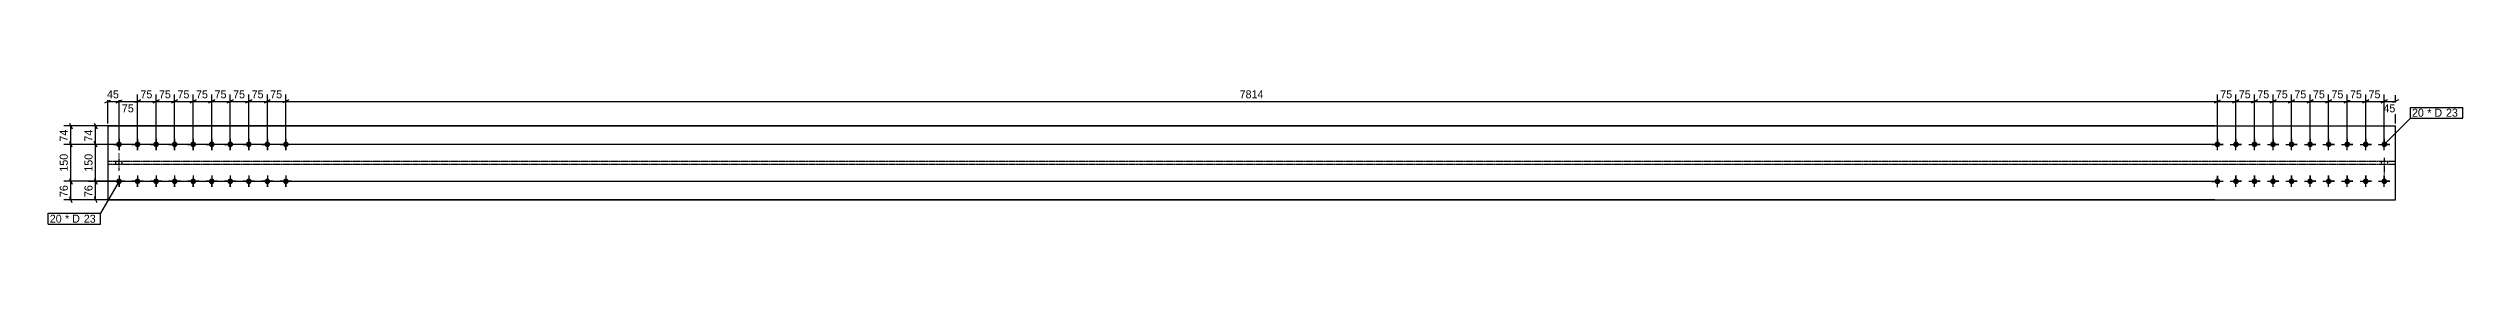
# Model space of a CAD drawing. Header units: millimetres. Extents: x 32 to 24620, y 32 to 1008.
# Drawn here: x 32 to 9800, y 32 to 581 of the extents above; entities that cross this region are included whole.
import ezdxf

# ---------------------------------------------------------------- set-up
doc = ezdxf.new("R2010")
doc.units = ezdxf.units.MM
doc.linetypes.add('DXK_LINE_DOT2', pattern=[3.9198, 1.9599, -1.9599])
doc.linetypes.add('DXK_LINE_DOT4', pattern=[0.9408, 0.4704, -0.4704])
doc.styles.add('Comic Sans MS', font='COMIC.TTF', dxfattribs={"height": 0.2})

msp = doc.modelspace()

# ---------------------------------------------------------------- hatches: boundary and pattern name
at = {"linetype": 'Continuous'}
for points in [[(318.2, 344.4, -1), (318.2, 367.4, -1)], [(393.2, 344.4, -1), (393.2, 367.4, -1)], [(468.2, 344.4, -1), (468.2, 367.4, -1)], [(543.2, 344.4, -1), (543.2, 367.4, -1)], [(618.2, 344.4, -1), (618.2, 367.4, -1)], [(693.2, 344.4, -1), (693.2, 367.4, -1)], [(768.2, 344.4, -1), (768.2, 367.4, -1)], [(843.2, 344.4, -1), (843.2, 367.4, -1)], [(918.2, 344.4, -1), (918.2, 367.4, -1)], [(993.2, 344.4, -1), (993.2, 367.4, -1)], [(8807.3, 367.3, -1), (8807.3, 344.3, -1)], [(8882.3, 367.4, -1), (8882.3, 344.4, -1)], [(8957.3, 367.4, -1), (8957.3, 344.4, -1)], [(9032.3, 367.4, -1), (9032.3, 344.4, -1)], [(9107.3, 367.4, -1), (9107.3, 344.4, -1)], [(9182.3, 367.4, -1), (9182.3, 344.4, -1)], [(9257.3, 367.4, -1), (9257.3, 344.4, -1)], [(9332.3, 367.4, -1), (9332.3, 344.4, -1)], [(9407.3, 367.4, -1), (9407.3, 344.4, -1)], [(9482.3, 367.4, -1), (9482.3, 344.4, -1)], [(318.2, 194.4, -1), (318.2, 217.4, -1)], [(393.2, 194.4, -1), (393.2, 217.4, -1)], [(468.2, 194.4, -1), (468.2, 217.4, -1)], [(543.2, 194.4, -1), (543.2, 217.4, -1)], [(618.2, 194.4, -1), (618.2, 217.4, -1)], [(693.2, 194.4, -1), (693.2, 217.4, -1)], [(768.2, 194.4, -1), (768.2, 217.4, -1)], [(843.2, 194.4, -1), (843.2, 217.4, -1)], [(918.2, 194.4, -1), (918.2, 217.4, -1)], [(993.2, 194.4, -1), (993.2, 217.4, -1)], [(8807.3, 217.3, -1), (8807.3, 194.3, -1)], [(8882.3, 217.4, -1), (8882.3, 194.4, -1)], [(8957.3, 217.4, -1), (8957.3, 194.4, -1)], [(9032.3, 217.4, -1), (9032.3, 194.4, -1)], [(9107.3, 217.4, -1), (9107.3, 194.4, -1)], [(9182.3, 217.4, -1), (9182.3, 194.4, -1)], [(9257.3, 217.4, -1), (9257.3, 194.4, -1)], [(9332.3, 217.4, -1), (9332.3, 194.4, -1)], [(9407.3, 217.4, -1), (9407.3, 194.4, -1)], [(9482.3, 217.4, -1), (9482.3, 194.4, -1)]]:
    msp.add_hatch(color=3, dxfattribs=at).paths.add_polyline_path(points)

# ---------------------------------------------------------------- linework, layer by layer
at = {"color": 8, "linetype": 'Continuous'}
for p, q in [((273.2, 440.3), (273.2, 558.7)), ((306.2, 524.3), (330.2, 536.3)), ((318.2, 365.9), (318.2, 555.9)), ((381.2, 524.3), (405.2, 536.3)), ((393.2, 365.9), (393.2, 558.7)), ((456.2, 524.3), (480.2, 536.3)), ((468.2, 365.9), (468.2, 558.7)), ((531.2, 524.3), (555.2, 536.3)), ((543.2, 365.9), (543.2, 558.7)), ((606.2, 524.3), (630.2, 536.3)), ((618.2, 365.9), (618.2, 558.7)), ((681.2, 524.3), (705.2, 536.3)), ((693.2, 365.9), (693.2, 558.7)), ((756.2, 524.3), (780.2, 536.3)), ((768.2, 365.9), (768.2, 558.7)), ((831.2, 524.3), (855.2, 536.3)), ((843.2, 365.9), (843.2, 558.7)), ((906.2, 524.3), (930.2, 536.3)), ((918.2, 365.9), (918.2, 558.7)), ((918.2, 530.3), (993.2, 530.3)), ((1005.2, 536.3), (981.2, 524.3)), ((1005.2, 536.3), (981.2, 524.3)), ((993.2, 365.9), (993.2, 558.7)), ((993.2, 365.9), (993.2, 558.7)), ((8795.3, 524.3), (8819.3, 536.3)), ((8807.3, 365.8), (8807.3, 558.7)), ((8870.3, 524.3), (8894.3, 536.3)), ((8882.3, 365.9), (8882.3, 558.7)), ((8945.3, 524.3), (8969.3, 536.3)), ((8957.3, 365.9), (8957.3, 558.7)), ((9020.3, 524.3), (9044.3, 536.3)), ((9032.3, 365.9), (9032.3, 558.7)), ((9095.3, 524.3), (9119.3, 536.3)), ((9107.3, 365.9), (9107.3, 558.7)), ((9170.3, 524.3), (9194.3, 536.3)), ((9182.3, 365.9), (9182.3, 558.7)), ((9245.3, 524.3), (9269.3, 536.3)), ((9257.3, 365.9), (9257.3, 558.7)), ((9257.3, 530.3), (9332.3, 530.3)), ((9344.3, 536.3), (9320.3, 524.3)), ((9332.3, 365.9), (9332.3, 558.7)), ((9395.3, 524.3), (9419.3, 536.3)), ((9407.3, 365.9), (9407.3, 558.7)), ((9470.3, 524.3), (9494.3, 536.3)), ((9482.3, 365.9), (9482.3, 555.9)), ((9482.3, 530.3), (9527.3, 530.3)), ((9539.3, 536.3), (9515.3, 524.3)), ((9527.3, 440.3), (9527.3, 555.9)), ((8797.3, 430.3), (194.8, 430.3)), ((217.2, 442.3), (229.2, 418.3)), ((223.2, 355.8), (223.2, 430.3)), ((308.2, 355.9), (94.8, 355.9)), ((129.2, 343.9), (117.2, 367.9)), ((123.2, 205.9), (123.2, 355.9)), ((8797.3, 355.8), (194.8, 355.8)), ((229.2, 343.8), (217.2, 367.8)), ((308.2, 205.9), (94.8, 205.9)), ((117.2, 217.9), (129.2, 193.9)), ((8797.3, 205.8), (194.8, 205.8)), ((217.2, 217.8), (229.2, 193.8)), ((8797.3, 130.3), (194.8, 130.3)), ((229.2, 118.3), (217.2, 142.3))]:
    msp.add_line(p, q, dxfattribs=at)
at = {"color": 7, "linetype": 'Continuous'}
for p, q in [((273.2, 430.3), (273.2, 130.3)), ((273.2, 430.3), (9527.3, 430.3)), ((9527.3, 130.3), (9527.3, 430.3)), ((273.2, 130.3), (9527.3, 130.3))]:
    msp.add_line(p, q, dxfattribs=at)
at = {"color": 3, "linetype": 'Continuous'}
for p, q in [((341.2, 355.9), (295.2, 355.9)), ((295.2, 355.9), (310.6, 355.9)), ((318.2, 378.9), (318.2, 332.9)), ((318.2, 378.9), (318.2, 363.6)), ((318.2, 332.9), (318.2, 348.2)), ((341.2, 355.9), (325.9, 355.9)), ((416.2, 355.9), (370.2, 355.9)), ((370.2, 355.9), (385.6, 355.9)), ((393.2, 378.9), (393.2, 332.9)), ((393.2, 378.9), (393.2, 363.6)), ((393.2, 332.9), (393.2, 348.2)), ((416.2, 355.9), (400.9, 355.9)), ((491.2, 355.9), (445.2, 355.9)), ((445.2, 355.9), (460.6, 355.9)), ((468.2, 378.9), (468.2, 332.9)), ((468.2, 378.9), (468.2, 363.6)), ((468.2, 332.9), (468.2, 348.2)), ((491.2, 355.9), (475.9, 355.9)), ((566.2, 355.9), (520.2, 355.9)), ((520.2, 355.9), (535.6, 355.9)), ((543.2, 378.9), (543.2, 332.9)), ((543.2, 378.9), (543.2, 363.6)), ((543.2, 332.9), (543.2, 348.2)), ((566.2, 355.9), (550.9, 355.9)), ((641.2, 355.9), (595.2, 355.9)), ((595.2, 355.9), (610.6, 355.9)), ((618.2, 378.9), (618.2, 332.9)), ((618.2, 378.9), (618.2, 363.6)), ((618.2, 332.9), (618.2, 348.2)), ((641.2, 355.9), (625.9, 355.9)), ((716.2, 355.9), (670.2, 355.9)), ((670.2, 355.9), (685.6, 355.9)), ((693.2, 378.9), (693.2, 332.9)), ((693.2, 378.9), (693.2, 363.6)), ((693.2, 332.9), (693.2, 348.2)), ((716.2, 355.9), (700.9, 355.9)), ((791.2, 355.9), (745.2, 355.9)), ((745.2, 355.9), (760.6, 355.9)), ((768.2, 378.9), (768.2, 332.9)), ((768.2, 378.9), (768.2, 363.6)), ((768.2, 332.9), (768.2, 348.2)), ((791.2, 355.9), (775.9, 355.9)), ((866.2, 355.9), (820.2, 355.9)), ((820.2, 355.9), (835.6, 355.9)), ((843.2, 378.9), (843.2, 332.9)), ((843.2, 378.9), (843.2, 363.6)), ((843.2, 332.9), (843.2, 348.2)), ((866.2, 355.9), (850.9, 355.9)), ((941.2, 355.9), (895.2, 355.9)), ((895.2, 355.9), (910.6, 355.9)), ((918.2, 378.9), (918.2, 332.9)), ((918.2, 378.9), (918.2, 363.6)), ((918.2, 332.9), (918.2, 348.2)), ((941.2, 355.9), (925.9, 355.9)), ((1016.2, 355.9), (970.2, 355.9)), ((970.2, 355.9), (985.6, 355.9)), ((993.2, 378.9), (993.2, 332.9)), ((993.2, 378.9), (993.2, 363.6)), ((993.2, 332.9), (993.2, 348.2)), ((1016.2, 355.9), (1000.9, 355.9)), ((8784.3, 355.8), (8830.3, 355.9)), ((8784.3, 355.8), (8799.6, 355.8)), ((8807.3, 378.8), (8807.3, 363.5)), ((8807.3, 332.8), (8807.3, 378.8)), ((8807.3, 332.8), (8807.3, 348.2)), ((8830.3, 355.9), (8815, 355.8)), ((8859.3, 355.9), (8874.6, 355.9)), ((8859.3, 355.9), (8905.3, 355.9)), ((8882.3, 378.9), (8882.3, 363.5)), ((8882.3, 332.9), (8882.3, 378.9)), ((8882.3, 332.9), (8882.3, 348.2)), ((8905.3, 355.9), (8890, 355.9)), ((8934.3, 355.9), (8949.6, 355.9)), ((8934.3, 355.9), (8980.3, 355.9)), ((8957.3, 378.9), (8957.3, 363.5)), ((8957.3, 332.9), (8957.3, 378.9)), ((8957.3, 332.9), (8957.3, 348.2)), ((8980.3, 355.9), (8965, 355.9)), ((9009.3, 355.9), (9024.6, 355.9)), ((9009.3, 355.9), (9055.3, 355.9)), ((9032.3, 378.9), (9032.3, 363.5)), ((9032.3, 332.9), (9032.3, 378.9)), ((9032.3, 332.9), (9032.3, 348.2)), ((9055.3, 355.9), (9040, 355.9)), ((9084.3, 355.9), (9099.6, 355.9)), ((9084.3, 355.9), (9130.3, 355.9)), ((9107.3, 378.9), (9107.3, 363.6)), ((9107.3, 332.9), (9107.3, 378.9)), ((9107.3, 332.9), (9107.3, 348.2)), ((9130.3, 355.9), (9115, 355.9)), ((9159.3, 355.9), (9174.6, 355.9)), ((9159.3, 355.9), (9205.3, 355.9)), ((9182.3, 378.9), (9182.3, 363.6)), ((9182.3, 332.9), (9182.3, 378.9)), ((9182.3, 332.9), (9182.3, 348.2)), ((9205.3, 355.9), (9190, 355.9)), ((9234.3, 355.9), (9249.6, 355.9)), ((9234.3, 355.9), (9280.3, 355.9)), ((9257.3, 378.9), (9257.3, 363.6)), ((9257.3, 332.9), (9257.3, 378.9)), ((9257.3, 332.9), (9257.3, 348.2)), ((9280.3, 355.9), (9265, 355.9)), ((9309.3, 355.9), (9324.6, 355.9)), ((9309.3, 355.9), (9355.3, 355.9)), ((9332.3, 378.9), (9332.3, 363.6)), ((9332.3, 332.9), (9332.3, 378.9)), ((9332.3, 332.9), (9332.3, 348.2)), ((9355.3, 355.9), (9340, 355.9)), ((9384.3, 355.9), (9399.6, 355.9)), ((9384.3, 355.9), (9430.3, 355.9)), ((9407.3, 378.9), (9407.3, 363.6)), ((9407.3, 332.9), (9407.3, 378.9)), ((9407.3, 332.9), (9407.3, 348.2)), ((9430.3, 355.9), (9415, 355.9)), ((9459.3, 355.9), (9474.6, 355.9)), ((9459.3, 355.9), (9505.3, 355.9)), ((9482.3, 378.9), (9482.3, 363.6)), ((9482.3, 332.9), (9482.3, 378.9)), ((9482.3, 332.9), (9482.3, 348.2)), ((9505.3, 355.9), (9490, 355.9)), ((341.2, 205.9), (295.2, 205.9)), ((295.2, 205.9), (310.6, 205.9)), ((318.2, 228.9), (318.2, 182.9)), ((318.2, 228.9), (318.2, 213.6)), ((318.2, 182.9), (318.2, 198.2)), ((341.2, 205.9), (325.9, 205.9)), ((416.2, 205.9), (370.2, 205.9)), ((370.2, 205.9), (385.6, 205.9)), ((393.2, 228.9), (393.2, 182.9)), ((393.2, 228.9), (393.2, 213.6)), ((393.2, 182.9), (393.2, 198.2)), ((416.2, 205.9), (400.9, 205.9)), ((491.2, 205.9), (445.2, 205.9)), ((445.2, 205.9), (460.6, 205.9)), ((468.2, 228.9), (468.2, 182.9)), ((468.2, 228.9), (468.2, 213.6)), ((468.2, 182.9), (468.2, 198.2)), ((491.2, 205.9), (475.9, 205.9)), ((566.2, 205.9), (520.2, 205.9)), ((520.2, 205.9), (535.6, 205.9)), ((543.2, 228.9), (543.2, 182.9)), ((543.2, 228.9), (543.2, 213.6)), ((543.2, 182.9), (543.2, 198.2)), ((566.2, 205.9), (550.9, 205.9)), ((641.2, 205.9), (595.2, 205.9)), ((595.2, 205.9), (610.6, 205.9)), ((618.2, 228.9), (618.2, 182.9)), ((618.2, 228.9), (618.2, 213.6)), ((618.2, 182.9), (618.2, 198.2)), ((641.2, 205.9), (625.9, 205.9)), ((716.2, 205.9), (670.2, 205.9)), ((670.2, 205.9), (685.6, 205.9)), ((693.2, 228.9), (693.2, 182.9)), ((693.2, 228.9), (693.2, 213.6)), ((693.2, 182.9), (693.2, 198.2)), ((716.2, 205.9), (700.9, 205.9)), ((791.2, 205.9), (745.2, 205.9)), ((745.2, 205.9), (760.6, 205.9)), ((768.2, 228.9), (768.2, 182.9)), ((768.2, 228.9), (768.2, 213.6)), ((768.2, 182.9), (768.2, 198.2)), ((791.2, 205.9), (775.9, 205.9)), ((866.2, 205.9), (820.2, 205.9)), ((820.2, 205.9), (835.6, 205.9)), ((843.2, 228.9), (843.2, 182.9)), ((843.2, 228.9), (843.2, 213.6)), ((843.2, 182.9), (843.2, 198.2)), ((866.2, 205.9), (850.9, 205.9)), ((941.2, 205.9), (895.2, 205.9)), ((895.2, 205.9), (910.6, 205.9)), ((918.2, 228.9), (918.2, 182.9)), ((918.2, 228.9), (918.2, 213.6)), ((918.2, 182.9), (918.2, 198.2)), ((941.2, 205.9), (925.9, 205.9)), ((1016.2, 205.9), (970.2, 205.9)), ((970.2, 205.9), (985.6, 205.9)), ((993.2, 228.9), (993.2, 182.9)), ((993.2, 228.9), (993.2, 213.6)), ((993.2, 182.9), (993.2, 198.2)), ((1016.2, 205.9), (1000.9, 205.9)), ((8784.3, 205.8), (8830.3, 205.9)), ((8784.3, 205.8), (8799.6, 205.8)), ((8807.3, 228.8), (8807.3, 213.5)), ((8807.3, 182.8), (8807.3, 228.8)), ((8807.3, 182.8), (8807.3, 198.2)), ((8830.3, 205.9), (8815, 205.8)), ((8859.3, 205.9), (8874.6, 205.9)), ((8859.3, 205.9), (8905.3, 205.9)), ((8882.3, 228.9), (8882.3, 213.5)), ((8882.3, 182.9), (8882.3, 228.9)), ((8882.3, 182.9), (8882.3, 198.2)), ((8905.3, 205.9), (8890, 205.9)), ((8934.3, 205.9), (8949.6, 205.9)), ((8934.3, 205.9), (8980.3, 205.9)), ((8957.3, 228.9), (8957.3, 213.5)), ((8957.3, 182.9), (8957.3, 228.9)), ((8957.3, 182.9), (8957.3, 198.2)), ((8980.3, 205.9), (8965, 205.9)), ((9009.3, 205.9), (9024.6, 205.9)), ((9009.3, 205.9), (9055.3, 205.9)), ((9032.3, 228.9), (9032.3, 213.5)), ((9032.3, 182.9), (9032.3, 228.9)), ((9032.3, 182.9), (9032.3, 198.2)), ((9055.3, 205.9), (9040, 205.9)), ((9084.3, 205.9), (9099.6, 205.9)), ((9084.3, 205.9), (9130.3, 205.9)), ((9107.3, 228.9), (9107.3, 213.6)), ((9107.3, 182.9), (9107.3, 228.9)), ((9107.3, 182.9), (9107.3, 198.2)), ((9130.3, 205.9), (9115, 205.9)), ((9159.3, 205.9), (9174.6, 205.9)), ((9159.3, 205.9), (9205.3, 205.9)), ((9182.3, 228.9), (9182.3, 213.6)), ((9182.3, 182.9), (9182.3, 228.9)), ((9182.3, 182.9), (9182.3, 198.2)), ((9205.3, 205.9), (9190, 205.9)), ((9234.3, 205.9), (9249.6, 205.9)), ((9234.3, 205.9), (9280.3, 205.9)), ((9257.3, 228.9), (9257.3, 213.6)), ((9257.3, 182.9), (9257.3, 228.9)), ((9257.3, 182.9), (9257.3, 198.2)), ((9280.3, 205.9), (9265, 205.9)), ((9309.3, 205.9), (9324.6, 205.9)), ((9309.3, 205.9), (9355.3, 205.9)), ((9332.3, 228.9), (9332.3, 213.6)), ((9332.3, 182.9), (9332.3, 228.9)), ((9332.3, 182.9), (9332.3, 198.2)), ((9355.3, 205.9), (9340, 205.9)), ((9384.3, 205.9), (9399.6, 205.9)), ((9384.3, 205.9), (9430.3, 205.9)), ((9407.3, 228.9), (9407.3, 213.6)), ((9407.3, 182.9), (9407.3, 228.9)), ((9407.3, 182.9), (9407.3, 198.2)), ((9430.3, 205.9), (9415, 205.9)), ((9459.3, 205.9), (9474.6, 205.9)), ((9459.3, 205.9), (9505.3, 205.9)), ((9482.3, 228.9), (9482.3, 213.6)), ((9482.3, 182.9), (9482.3, 228.9)), ((9482.3, 182.9), (9482.3, 198.2)), ((9505.3, 205.9), (9490, 205.9))]:
    msp.add_line(p, q, dxfattribs=at)
at = {"color": 3, "linetype": 'DXK_LINE_DOT2'}
for p, q in [((318.2, 250.1), (318.2, 319.6)), ((318.2, 250.1), (318.2, 319.6)), ((318.2, 250.1), (318.2, 319.6)), ((318.2, 250.1), (318.2, 319.6)), ((9482.3, 300.6), (9482.3, 231.1)), ((9482.3, 300.6), (9482.3, 231.1)), ((9482.3, 300.6), (9482.3, 231.1)), ((9482.3, 300.6), (9482.3, 231.1)), ((305.7, 274.6), (305.7, 286.1)), ((305.7, 274.6), (305.7, 286.1)), ((305.7, 274.6), (305.7, 286.1)), ((305.7, 274.6), (305.7, 286.1)), ((330.7, 274.6), (330.7, 286.1)), ((330.7, 274.6), (330.7, 286.1)), ((330.7, 274.6), (330.7, 286.1)), ((330.7, 274.6), (330.7, 286.1)), ((9469.8, 286.1), (9469.8, 274.6)), ((9469.8, 286.1), (9469.8, 274.6)), ((9469.8, 286.1), (9469.8, 274.6)), ((9469.8, 286.1), (9469.8, 274.6)), ((9494.8, 286.1), (9494.8, 274.6)), ((9494.8, 286.1), (9494.8, 274.6)), ((9494.8, 286.1), (9494.8, 274.6)), ((9494.8, 286.1), (9494.8, 274.6))]:
    msp.add_line(p, q, dxfattribs=at)
at = {"color": 7, "linetype": 'DXK_LINE_DOT4'}
for p, q in [((9527.3, 286.1), (273.2, 286.1)), ((9527.3, 274.6), (273.2, 274.6))]:
    msp.add_line(p, q, dxfattribs=at)

# ---------------------------------------------------------------- wipeouts: each hides what was drawn before it
at = {"color": 0}
msp.add_wipeout([(9646.5, 468), (9646.5, 500), (9594.4, 500), (9594.4, 468)], dxfattribs=at)

# ---------------------------------------------------------------- next in the draw order: wipeouts: each hides what was drawn before it
for points in [[(9327.3, 536.3), (9327.3, 581.1), (9262.3, 581.1), (9262.3, 536.3)], [(9537.3, 479.5), (9537.3, 524.3), (9472.4, 524.3), (9472.4, 479.5)], [(9646.5, 468), (9646.5, 500), (9594.4, 500), (9594.4, 468)], [(217.2, 425.5), (172.4, 425.5), (172.4, 360.6), (217.2, 360.6)], [(117.2, 323), (72.4, 323), (72.4, 238.8), (117.2, 238.8)]]:
    msp.add_wipeout(points, dxfattribs=at)

# ---------------------------------------------------------------- next in the draw order: linework, layer by layer
at = {"color": 8, "linetype": 'Continuous'}
for p, q in [((9182.3, 530.3), (9257.3, 530.3)), ((9269.3, 536.3), (9245.3, 524.3)), ((9257.3, 365.9), (9257.3, 558.7)), ((9320.3, 524.3), (9344.3, 536.3)), ((9332.3, 365.9), (9332.3, 558.7)), ((9407.3, 530.3), (9482.3, 530.3)), ((9494.3, 536.3), (9470.3, 524.3)), ((9482.3, 365.9), (9482.3, 558.7)), ((263.2, 430.3), (94.8, 430.3)), ((117.2, 442.3), (129.2, 418.3)), ((123.2, 355.9), (123.2, 430.3)), ((8797.3, 355.8), (194.8, 355.8)), ((229.2, 343.8), (217.2, 367.8)), ((223.2, 205.8), (223.2, 355.8)), ((123.2, 130.3), (123.2, 205.9))]:
    msp.add_line(p, q, dxfattribs=at)
at = {"color": 7, "linetype": 'Continuous'}
for p, q in [((9588.4, 462), (9588.4, 506)), ((9482.3, 355.9), (9588.4, 462))]:
    msp.add_line(p, q, dxfattribs=at)

# ---------------------------------------------------------------- next in the draw order: texts
at = {"color": 3, "style": 'Comic Sans MS'}
for s, p in [('75', (9268.7, 542.7)), ('45', (9478.8, 485.9))]:
    msp.add_text(s, height=32.38, dxfattribs=at).set_placement(p)
for s, p in [('74', (210.8, 367)), ('150', (110.8, 245.2))]:
    msp.add_text(s, height=32.38, rotation=90.00021, dxfattribs=at).set_placement(p)

# ---------------------------------------------------------------- next in the draw order: wipeouts: each hides what was drawn before it
at = {"color": 0}
msp.add_wipeout([(9722.3, 468), (9722.3, 500), (9656.1, 500), (9656.1, 468)], dxfattribs=at)

# ---------------------------------------------------------------- next in the draw order: wipeouts: each hides what was drawn before it
for points in [[(9252.3, 536.3), (9252.3, 581.1), (9187.3, 581.1), (9187.3, 536.3)], [(9477.3, 536.3), (9477.3, 581.1), (9412.3, 581.1), (9412.3, 536.3)], [(9722.3, 468), (9722.3, 500), (9656.1, 500), (9656.1, 468)], [(217.2, 322.9), (172.4, 322.9), (172.4, 238.8), (217.2, 238.8)]]:
    msp.add_wipeout(points, dxfattribs=at)

# ---------------------------------------------------------------- next in the draw order: linework, layer by layer
at = {"color": 8, "linetype": 'Continuous'}
for p, q in [((9107.3, 530.3), (9182.3, 530.3)), ((9194.3, 536.3), (9170.3, 524.3)), ((9182.3, 365.9), (9182.3, 558.7)), ((9332.3, 530.3), (9407.3, 530.3)), ((9419.3, 536.3), (9395.3, 524.3)), ((9407.3, 365.9), (9407.3, 558.7)), ((308.2, 355.9), (94.8, 355.9)), ((129.2, 343.9), (117.2, 367.9)), ((8797.3, 205.8), (194.8, 205.8)), ((217.2, 217.8), (229.2, 193.8)), ((223.2, 130.3), (223.2, 205.8))]:
    msp.add_line(p, q, dxfattribs=at)

# ---------------------------------------------------------------- next in the draw order: texts
at = {"color": 3, "style": 'Comic Sans MS'}
for s, p in [('75', (9193.7, 542.7)), ('75', (9418.7, 542.7)), ('20', (9594.4, 468))]:
    msp.add_text(s, height=32.38, dxfattribs=at).set_placement(p)
msp.add_text('150', height=32.38, rotation=90.00021, dxfattribs=at).set_placement((210.8, 245.2))

# ---------------------------------------------------------------- next in the draw order: wipeouts: each hides what was drawn before it
at = {"color": 0}
msp.add_wipeout([(9784, 468), (9784, 500), (9731.9, 500), (9731.9, 468)], dxfattribs=at)

# ---------------------------------------------------------------- next in the draw order: wipeouts: each hides what was drawn before it
for points in [[(9177.3, 536.3), (9177.3, 581.1), (9112.3, 581.1), (9112.3, 536.3)], [(9402.3, 536.3), (9402.3, 581.1), (9337.3, 581.1), (9337.3, 536.3)], [(9784, 468), (9784, 500), (9731.9, 500), (9731.9, 468)], [(117.2, 425.6), (72.4, 425.6), (72.4, 360.6), (117.2, 360.6)], [(217.2, 200.5), (172.4, 200.5), (172.4, 135.6), (217.2, 135.6)]]:
    msp.add_wipeout(points, dxfattribs=at)

# ---------------------------------------------------------------- next in the draw order: linework, layer by layer
at = {"color": 8, "linetype": 'Continuous'}
for p, q in [((9032.3, 530.3), (9107.3, 530.3)), ((9119.3, 536.3), (9095.3, 524.3)), ((9107.3, 365.9), (9107.3, 558.7)), ((308.2, 205.9), (94.8, 205.9)), ((117.2, 217.9), (129.2, 193.9)), ((263.2, 130.3), (94.8, 130.3)), ((129.2, 118.3), (117.2, 142.3))]:
    msp.add_line(p, q, dxfattribs=at)
at = {"color": 7, "linetype": 'Continuous'}
for p, q in [((9588.4, 506), (9799.6, 506)), ((9799.6, 462), (9799.6, 506)), ((9588.4, 462), (9799.6, 462))]:
    msp.add_line(p, q, dxfattribs=at)

# ---------------------------------------------------------------- next in the draw order: texts
at = {"color": 3, "style": 'Comic Sans MS'}
for s, p in [('75', (9118.7, 542.7)), ('75', (9343.7, 542.7)), ('* D', (9656.1, 468)), ('23', (9731.9, 468))]:
    msp.add_text(s, height=32.38, dxfattribs=at).set_placement(p)
for s, p in [('74', (110.8, 367)), ('76', (210.8, 142))]:
    msp.add_text(s, height=32.38, rotation=90.00021, dxfattribs=at).set_placement(p)

# ---------------------------------------------------------------- next in the draw order: wipeouts: each hides what was drawn before it
at = {"color": 0}
for points in [[(9102.3, 536.3), (9102.3, 581.1), (9037.3, 581.1), (9037.3, 536.3)], [(117.2, 200.6), (72.4, 200.6), (72.4, 135.6), (117.2, 135.6)], [(90.1, 38), (90.1, 70), (38, 70), (38, 38)]]:
    msp.add_wipeout(points, dxfattribs=at)

# ---------------------------------------------------------------- next in the draw order: linework, layer by layer
at = {"color": 8, "linetype": 'Continuous'}
for p, q in [((8957.3, 530.3), (9032.3, 530.3)), ((9044.3, 536.3), (9020.3, 524.3)), ((9032.3, 365.9), (9032.3, 558.7))]:
    msp.add_line(p, q, dxfattribs=at)

# ---------------------------------------------------------------- next in the draw order: texts
at = {"color": 3, "style": 'Comic Sans MS'}
msp.add_text('75', height=32.38, dxfattribs=at).set_placement((9043.7, 542.7))
msp.add_text('76', height=32.38, rotation=90.00021, dxfattribs=at).set_placement((110.8, 142))

# ---------------------------------------------------------------- next in the draw order: wipeouts: each hides what was drawn before it
at = {"color": 0}
msp.add_wipeout([(90.1, 38), (90.1, 70), (38, 70), (38, 38)], dxfattribs=at)

# ---------------------------------------------------------------- next in the draw order: linework, layer by layer
at = {"color": 7, "linetype": 'Continuous'}
msp.add_line((32, 32), (32, 76), dxfattribs=at)

# ---------------------------------------------------------------- next in the draw order: wipeouts: each hides what was drawn before it
at = {"color": 0}
for points in [[(9027.3, 536.3), (9027.3, 581.1), (8962.3, 581.1), (8962.3, 536.3)], [(165.9, 38), (165.9, 70), (99.7, 70), (99.7, 38)]]:
    msp.add_wipeout(points, dxfattribs=at)

# ---------------------------------------------------------------- next in the draw order: linework, layer by layer
at = {"color": 8, "linetype": 'Continuous'}
for p, q in [((8882.3, 530.3), (8957.3, 530.3)), ((8969.3, 536.3), (8945.3, 524.3)), ((8957.3, 365.9), (8957.3, 558.7))]:
    msp.add_line(p, q, dxfattribs=at)

# ---------------------------------------------------------------- next in the draw order: texts
at = {"color": 3, "style": 'Comic Sans MS'}
msp.add_text('75', height=32.38, dxfattribs=at).set_placement((8968.7, 542.7))

# ---------------------------------------------------------------- next in the draw order: wipeouts: each hides what was drawn before it
at = {"color": 0}
msp.add_wipeout([(165.9, 38), (165.9, 70), (99.7, 70), (99.7, 38)], dxfattribs=at)

# ---------------------------------------------------------------- next in the draw order: texts
at = {"color": 3, "style": 'Comic Sans MS'}
msp.add_text('20', height=32.38, dxfattribs=at).set_placement((38, 38))

# ---------------------------------------------------------------- next in the draw order: wipeouts: each hides what was drawn before it
at = {"color": 0}
for points in [[(8952.3, 536.3), (8952.3, 581.1), (8887.3, 581.1), (8887.3, 536.3)], [(227.6, 38), (227.6, 70), (175.5, 70), (175.5, 38)]]:
    msp.add_wipeout(points, dxfattribs=at)

# ---------------------------------------------------------------- next in the draw order: linework, layer by layer
at = {"color": 8, "linetype": 'Continuous'}
for p, q in [((8807.3, 530.3), (8882.3, 530.3)), ((8894.3, 536.3), (8870.3, 524.3)), ((8882.3, 365.9), (8882.3, 558.7))]:
    msp.add_line(p, q, dxfattribs=at)

# ---------------------------------------------------------------- next in the draw order: texts
at = {"color": 3, "style": 'Comic Sans MS'}
msp.add_text('75', height=32.38, dxfattribs=at).set_placement((8893.7, 542.7))

# ---------------------------------------------------------------- next in the draw order: wipeouts: each hides what was drawn before it
at = {"color": 0}
msp.add_wipeout([(227.6, 38), (227.6, 70), (175.5, 70), (175.5, 38)], dxfattribs=at)

# ---------------------------------------------------------------- next in the draw order: linework, layer by layer
at = {"color": 7, "linetype": 'Continuous'}
for p, q in [((318.2, 205.9), (243.2, 76)), ((32, 76), (243.2, 76)), ((32, 32), (243.2, 32)), ((243.2, 32), (243.2, 76))]:
    msp.add_line(p, q, dxfattribs=at)

# ---------------------------------------------------------------- next in the draw order: texts
at = {"color": 3, "style": 'Comic Sans MS'}
for s, p in [('* D', (99.7, 38)), ('23', (175.5, 38))]:
    msp.add_text(s, height=32.38, dxfattribs=at).set_placement(p)

# ---------------------------------------------------------------- next in the draw order: wipeouts: each hides what was drawn before it
at = {"color": 0}
msp.add_wipeout([(8877.3, 536.3), (8877.3, 581.1), (8812.3, 581.1), (8812.3, 536.3)], dxfattribs=at)

# ---------------------------------------------------------------- next in the draw order: linework, layer by layer
at = {"color": 8, "linetype": 'Continuous'}
for p, q in [((993.2, 530.3), (8807.3, 530.3)), ((8795.3, 524.3), (8819.3, 536.3)), ((8807.3, 365.8), (8807.3, 558.7))]:
    msp.add_line(p, q, dxfattribs=at)

# ---------------------------------------------------------------- next in the draw order: texts
at = {"color": 3, "style": 'Comic Sans MS'}
msp.add_text('75', height=32.38, dxfattribs=at).set_placement((8818.7, 542.7))

# ---------------------------------------------------------------- next in the draw order: wipeouts: each hides what was drawn before it
at = {"color": 0}
for points in [[(988.2, 536.3), (988.2, 581.1), (923.3, 581.1), (923.3, 536.3)], [(4955.4, 536.3), (4955.4, 581.1), (4845.2, 581.1), (4845.2, 536.3)]]:
    msp.add_wipeout(points, dxfattribs=at)

# ---------------------------------------------------------------- next in the draw order: linework, layer by layer
at = {"color": 8, "linetype": 'Continuous'}
for p, q in [((843.2, 530.3), (918.2, 530.3)), ((930.2, 536.3), (906.2, 524.3)), ((918.2, 365.9), (918.2, 558.7))]:
    msp.add_line(p, q, dxfattribs=at)

# ---------------------------------------------------------------- next in the draw order: texts
at = {"color": 3, "style": 'Comic Sans MS'}
for s, p in [('75', (929.7, 542.7)), ('7814', (4851.6, 542.7))]:
    msp.add_text(s, height=32.38, dxfattribs=at).set_placement(p)

# ---------------------------------------------------------------- next in the draw order: wipeouts: each hides what was drawn before it
at = {"color": 0}
msp.add_wipeout([(913.2, 536.3), (913.2, 581.1), (848.3, 581.1), (848.3, 536.3)], dxfattribs=at)

# ---------------------------------------------------------------- next in the draw order: linework, layer by layer
at = {"color": 8, "linetype": 'Continuous'}
for p, q in [((768.2, 530.3), (843.2, 530.3)), ((855.2, 536.3), (831.2, 524.3)), ((843.2, 365.9), (843.2, 558.7))]:
    msp.add_line(p, q, dxfattribs=at)

# ---------------------------------------------------------------- next in the draw order: texts
at = {"color": 3, "style": 'Comic Sans MS'}
msp.add_text('75', height=32.38, dxfattribs=at).set_placement((854.7, 542.7))

# ---------------------------------------------------------------- next in the draw order: wipeouts: each hides what was drawn before it
at = {"color": 0}
msp.add_wipeout([(838.2, 536.3), (838.2, 581.1), (773.3, 581.1), (773.3, 536.3)], dxfattribs=at)

# ---------------------------------------------------------------- next in the draw order: linework, layer by layer
at = {"color": 8, "linetype": 'Continuous'}
for p, q in [((693.2, 530.3), (768.2, 530.3)), ((780.2, 536.3), (756.2, 524.3)), ((768.2, 365.9), (768.2, 558.7))]:
    msp.add_line(p, q, dxfattribs=at)

# ---------------------------------------------------------------- next in the draw order: texts
at = {"color": 3, "style": 'Comic Sans MS'}
msp.add_text('75', height=32.38, dxfattribs=at).set_placement((779.7, 542.7))

# ---------------------------------------------------------------- next in the draw order: wipeouts: each hides what was drawn before it
at = {"color": 0}
msp.add_wipeout([(763.2, 536.3), (763.2, 581.1), (698.3, 581.1), (698.3, 536.3)], dxfattribs=at)

# ---------------------------------------------------------------- next in the draw order: linework, layer by layer
at = {"color": 8, "linetype": 'Continuous'}
for p, q in [((618.2, 530.3), (693.2, 530.3)), ((705.2, 536.3), (681.2, 524.3)), ((693.2, 365.9), (693.2, 558.7))]:
    msp.add_line(p, q, dxfattribs=at)

# ---------------------------------------------------------------- next in the draw order: texts
at = {"color": 3, "style": 'Comic Sans MS'}
msp.add_text('75', height=32.38, dxfattribs=at).set_placement((704.7, 542.7))

# ---------------------------------------------------------------- next in the draw order: wipeouts: each hides what was drawn before it
at = {"color": 0}
msp.add_wipeout([(688.2, 536.3), (688.2, 581.1), (623.3, 581.1), (623.3, 536.3)], dxfattribs=at)

# ---------------------------------------------------------------- next in the draw order: linework, layer by layer
at = {"color": 8, "linetype": 'Continuous'}
for p, q in [((543.2, 530.3), (618.2, 530.3)), ((630.2, 536.3), (606.2, 524.3)), ((618.2, 365.9), (618.2, 558.7))]:
    msp.add_line(p, q, dxfattribs=at)

# ---------------------------------------------------------------- next in the draw order: texts
at = {"color": 3, "style": 'Comic Sans MS'}
msp.add_text('75', height=32.38, dxfattribs=at).set_placement((629.7, 542.7))

# ---------------------------------------------------------------- next in the draw order: wipeouts: each hides what was drawn before it
at = {"color": 0}
msp.add_wipeout([(613.2, 536.3), (613.2, 581.1), (548.3, 581.1), (548.3, 536.3)], dxfattribs=at)

# ---------------------------------------------------------------- next in the draw order: linework, layer by layer
at = {"color": 8, "linetype": 'Continuous'}
for p, q in [((468.2, 530.3), (543.2, 530.3)), ((555.2, 536.3), (531.2, 524.3)), ((543.2, 365.9), (543.2, 558.7))]:
    msp.add_line(p, q, dxfattribs=at)

# ---------------------------------------------------------------- next in the draw order: texts
at = {"color": 3, "style": 'Comic Sans MS'}
msp.add_text('75', height=32.38, dxfattribs=at).set_placement((554.7, 542.7))

# ---------------------------------------------------------------- next in the draw order: wipeouts: each hides what was drawn before it
at = {"color": 0}
msp.add_wipeout([(538.2, 536.3), (538.2, 581.1), (473.3, 581.1), (473.3, 536.3)], dxfattribs=at)

# ---------------------------------------------------------------- next in the draw order: linework, layer by layer
at = {"color": 8, "linetype": 'Continuous'}
for p, q in [((393.2, 530.3), (468.2, 530.3)), ((480.2, 536.3), (456.2, 524.3)), ((468.2, 365.9), (468.2, 558.7))]:
    msp.add_line(p, q, dxfattribs=at)

# ---------------------------------------------------------------- next in the draw order: texts
at = {"color": 3, "style": 'Comic Sans MS'}
msp.add_text('75', height=32.38, dxfattribs=at).set_placement((479.7, 542.7))

# ---------------------------------------------------------------- next in the draw order: wipeouts: each hides what was drawn before it
at = {"color": 0}
msp.add_wipeout([(463.2, 536.3), (463.2, 581.1), (398.3, 581.1), (398.3, 536.3)], dxfattribs=at)

# ---------------------------------------------------------------- next in the draw order: linework, layer by layer
at = {"color": 8, "linetype": 'Continuous'}
for p, q in [((318.2, 530.3), (393.2, 530.3)), ((405.2, 536.3), (381.2, 524.3)), ((393.2, 365.9), (393.2, 555.9))]:
    msp.add_line(p, q, dxfattribs=at)

# ---------------------------------------------------------------- next in the draw order: texts
at = {"color": 3, "style": 'Comic Sans MS'}
msp.add_text('75', height=32.38, dxfattribs=at).set_placement((404.7, 542.7))

# ---------------------------------------------------------------- next in the draw order: wipeouts: each hides what was drawn before it
at = {"color": 0}
msp.add_wipeout([(388.2, 479.5), (388.2, 524.3), (323.3, 524.3), (323.3, 479.5)], dxfattribs=at)

# ---------------------------------------------------------------- next in the draw order: linework, layer by layer
at = {"color": 8, "linetype": 'Continuous'}
for p, q in [((261.2, 524.3), (285.2, 536.3)), ((273.2, 530.3), (318.2, 530.3)), ((330.2, 536.3), (306.2, 524.3)), ((318.2, 365.9), (318.2, 558.7))]:
    msp.add_line(p, q, dxfattribs=at)

# ---------------------------------------------------------------- next in the draw order: texts
at = {"color": 3, "style": 'Comic Sans MS'}
msp.add_text('75', height=32.38, dxfattribs=at).set_placement((329.7, 485.9))

# ---------------------------------------------------------------- next in the draw order: wipeouts: each hides what was drawn before it
at = {"color": 0}
msp.add_wipeout([(328.2, 536.3), (328.2, 581.1), (263.2, 581.1), (263.2, 536.3)], dxfattribs=at)

# ---------------------------------------------------------------- next in the draw order: texts
at = {"color": 3, "style": 'Comic Sans MS'}
msp.add_text('45', height=32.38, dxfattribs=at).set_placement((269.6, 542.7))

doc.saveas('drawing.dxf')
